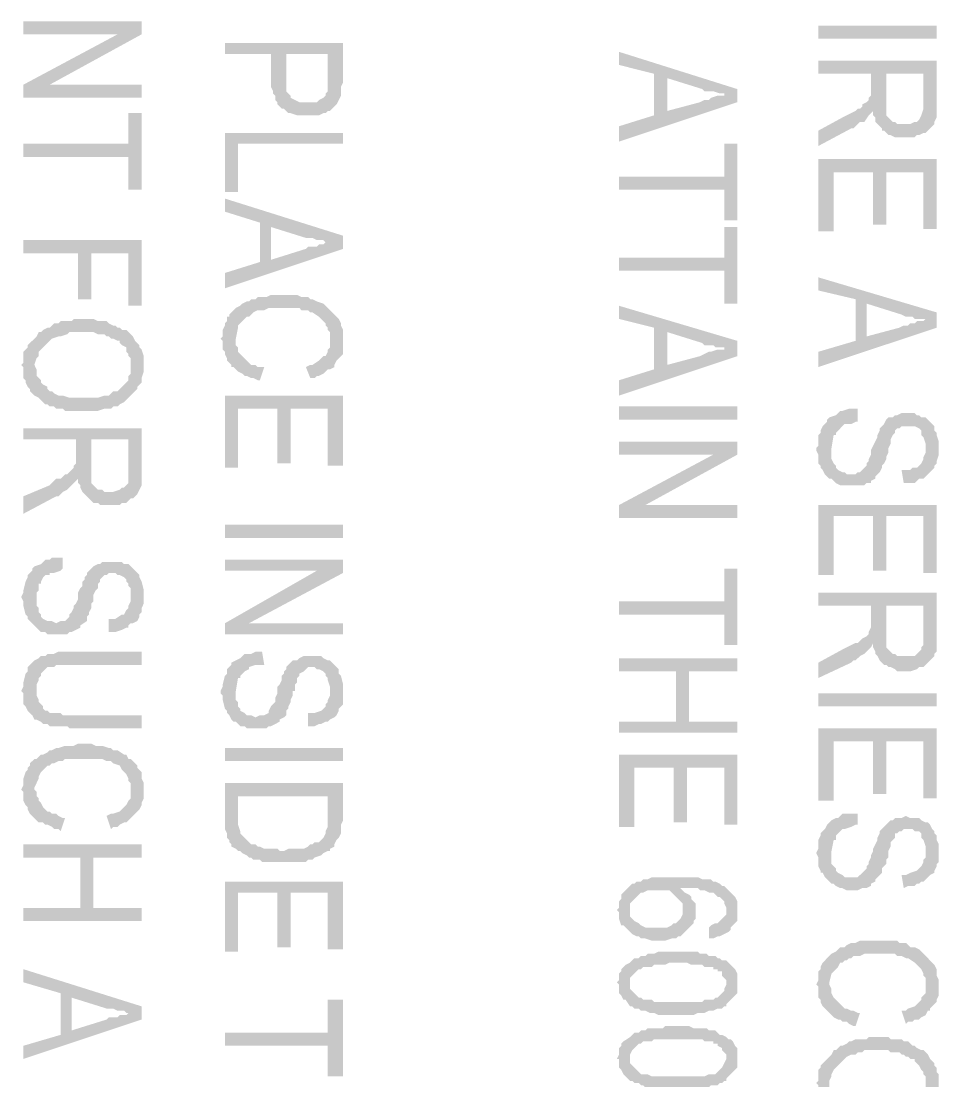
# Model space of a CAD drawing. Header units: inches. Extents: x -186 to 186, y -282 to 282.
# Drawn here: x -17.67 to -2.15, y 53.44 to 71.37 of the extents above; entities that cross this region are included whole.
import ezdxf

# ---------------------------------------------------------------- set-up
doc = ezdxf.new("R2010")
doc.units = ezdxf.units.IN
doc.header["$MEASUREMENT"] = 0
doc.layers.add('H', color=7, linetype='CONTINUOUS', lineweight=100)

msp = doc.modelspace()

# ---------------------------------------------------------------- hatches: boundary and pattern name
at = {"layer": 'H', "linetype": 'Continuous'}
for points in [[(-15.63, 71.148), (-15.63, 71.37), (-17.63, 71.37), (-17.63, 71.148), (-16.037, 71.148)], [(-4.185, 71.074), (-2.185, 71.074), (-2.185, 71.296), (-4.185, 71.296)], [(-15.63, 71.148), (-16.037, 71.148), (-17.63, 70.296), (-17.185, 70.296)], [(-12.222, 70.407), (-12.222, 71), (-14.222, 71), (-14.222, 70.815), (-13.444, 70.815), (-13.444, 70.259), (-13.407, 70.185), (-13.407, 70.148), (-13.37, 70.111), (-13.37, 70.037), (-13.333, 70), (-13.333, 69.963), (-13.296, 69.926), (-13.259, 69.889), (-13.222, 69.889), (-13.185, 69.852), (-13.185, 70.815), (-12.481, 70.815), (-12.481, 69.852), (-12.444, 69.852), (-12.407, 69.889), (-12.37, 69.926), (-12.333, 69.963), (-12.259, 70.111), (-12.259, 70.148), (-12.259, 70.185), (-12.259, 70.259), (-12.222, 70.333)], [(-12.481, 69.852), (-12.481, 70.37), (-12.481, 70.296), (-12.481, 70.222), (-12.481, 70.185), (-12.519, 70.148), (-12.519, 70.111), (-12.556, 70.074), (-12.63, 70.037), (-12.667, 70), (-12.778, 70), (-12.926, 70), (-12.963, 70), (-13.037, 70.037), (-13.111, 70.074), (-13.111, 70.111), (-13.148, 70.148), (-13.185, 70.185), (-13.185, 70.222), (-13.185, 70.296), (-13.185, 70.37), (-13.185, 70.815), (-13.185, 69.852), (-13.148, 69.815), (-13.111, 69.815), (-13, 69.778), (-12.926, 69.778), (-12.889, 69.778), (-12.778, 69.778), (-12.741, 69.778), (-12.667, 69.778), (-12.63, 69.778), (-12.556, 69.815), (-12.519, 69.815)], [(-5.556, 70), (-5.556, 70.222), (-7.556, 70.852), (-7.556, 70.63), (-6.963, 70.481), (-6.963, 69.778), (-6.741, 70.407), (-6.148, 70.222), (-6.111, 70.185), (-6.037, 70.185), (-5.963, 70.185), (-5.852, 70.148), (-5.815, 70.148), (-5.778, 70.148)], [(-2.185, 69.963), (-2.185, 70.704), (-4.185, 70.704), (-4.185, 70.481), (-3.296, 70.481), (-3.296, 70.222), (-3.259, 69.852), (-3.259, 69.778), (-3.222, 69.741), (-3.222, 69.667), (-3.185, 69.63), (-3.148, 69.593), (-3.111, 69.556), (-3.111, 69.519), (-3.074, 69.519), (-3.037, 70.481), (-2.407, 70.481), (-2.407, 69.963), (-2.37, 69.481), (-2.333, 69.519), (-2.296, 69.556), (-2.259, 69.593), (-2.222, 69.63), (-2.222, 69.667), (-2.185, 69.741), (-2.185, 69.778), (-2.185, 69.889)], [(-2.37, 69.481), (-2.407, 69.963), (-2.407, 69.889), (-2.444, 69.778), (-2.481, 69.704), (-2.519, 69.667), (-2.556, 69.667), (-2.63, 69.63), (-2.667, 69.63), (-2.815, 69.63), (-2.852, 69.63), (-2.889, 69.667), (-2.926, 69.667), (-2.963, 69.704), (-3, 69.741), (-3.037, 69.778), (-3.037, 69.815), (-3.037, 69.852), (-3.037, 69.889), (-3.037, 70.481), (-3.074, 69.519), (-3, 69.444), (-2.963, 69.444), (-2.889, 69.407), (-2.852, 69.407), (-2.63, 69.407), (-2.556, 69.407), (-2.519, 69.444), (-2.481, 69.444), (-2.407, 69.481)], [(-15.63, 70.074), (-15.63, 70.296), (-17.185, 70.296), (-17.63, 70.296), (-17.63, 70.074)], [(-5.556, 70), (-5.778, 70.148), (-5.778, 70.111), (-5.852, 70.111), (-5.889, 70.111), (-6, 70.074), (-6.037, 70.037), (-6.111, 70.037), (-6.185, 70), (-6.741, 69.852), (-6.741, 70.407), (-6.963, 69.778), (-7.556, 69.593), (-7.556, 69.333)], [(-3.259, 69.852), (-3.296, 70.222), (-3.296, 70.148), (-3.296, 70.111), (-3.333, 70.074), (-3.333, 70.037), (-3.37, 70), (-3.444, 69.963), (-3.444, 69.926), (-3.481, 69.889), (-3.519, 69.889), (-3.556, 69.852), (-3.63, 69.815), (-3.704, 69.778), (-3.778, 69.741), (-4.185, 69.519), (-4.185, 69.259), (-3.63, 69.556), (-3.593, 69.556), (-3.556, 69.593), (-3.519, 69.63), (-3.481, 69.667), (-3.407, 69.667), (-3.333, 69.778), (-3.296, 69.815)], [(-15.63, 68.519), (-15.63, 69.815), (-15.852, 69.815), (-15.852, 69.296), (-17.63, 69.296), (-17.63, 69.074), (-15.852, 69.074), (-15.852, 68.519)], [(-12.222, 69.296), (-12.222, 69.481), (-14.222, 69.481), (-14.222, 68.481), (-14, 68.481), (-14, 69.296)], [(-5.556, 68), (-5.556, 69.296), (-5.778, 69.296), (-5.778, 68.741), (-7.556, 68.741), (-7.556, 68.519), (-5.778, 68.519), (-5.778, 68)], [(-2.185, 67.852), (-2.185, 69.037), (-4.185, 69.037), (-4.185, 67.815), (-3.926, 67.815), (-3.926, 68.815), (-3.259, 68.815), (-3.259, 67.926), (-3.037, 67.926), (-3.037, 68.815), (-2.407, 68.815), (-2.407, 67.852)], [(-12.222, 67.519), (-12.222, 67.741), (-14.222, 68.37), (-14.222, 68.148), (-13.63, 67.963), (-13.63, 67.296), (-13.444, 67.889), (-12.852, 67.704), (-12.778, 67.704), (-12.741, 67.704), (-12.667, 67.667), (-12.63, 67.667), (-12.556, 67.667), (-12.519, 67.63), (-12.444, 67.63)], [(-12.222, 67.519), (-12.444, 67.63), (-12.481, 67.63), (-12.519, 67.63), (-12.556, 67.593), (-12.63, 67.593), (-12.667, 67.556), (-12.741, 67.556), (-12.815, 67.556), (-12.852, 67.519), (-13.444, 67.333), (-13.444, 67.889), (-13.63, 67.296), (-14.222, 67.111), (-14.222, 66.852)], [(-5.556, 66.593), (-5.556, 67.889), (-5.778, 67.889), (-5.778, 67.37), (-7.556, 67.37), (-7.556, 67.148), (-5.778, 67.148), (-5.778, 66.593)], [(-15.63, 66.556), (-15.63, 67.667), (-17.63, 67.667), (-17.63, 67.444), (-16.704, 67.444), (-16.704, 66.667), (-16.481, 66.667), (-16.481, 67.444), (-15.852, 67.444), (-15.852, 66.556)], [(-2.185, 66.185), (-2.185, 66.444), (-4.185, 67.037), (-4.185, 66.815), (-3.556, 66.667), (-3.556, 65.963), (-3.37, 66.593), (-2.778, 66.407), (-2.704, 66.37), (-2.667, 66.37), (-2.593, 66.37), (-2.556, 66.333), (-2.481, 66.333), (-2.444, 66.333), (-2.37, 66.333)], [(-12.444, 66.481), (-12.481, 66.519), (-12.519, 66.556), (-12.556, 66.593), (-12.667, 66.63), (-12.741, 66.667), (-12.778, 66.667), (-12.815, 66.704), (-12.889, 66.704), (-12.926, 66.704), (-13, 66.741), (-13.037, 66.741), (-13.111, 66.741), (-13.333, 66.741), (-13.37, 66.741), (-13.444, 66.741), (-13.519, 66.704), (-13.556, 66.704), (-13.667, 66.704), (-13.704, 66.667), (-13.778, 66.667), (-13.815, 66.63), (-13.852, 66.63), (-13.926, 66.593), (-13.963, 66.556), (-14.037, 66.519), (-14.074, 66.481), (-14.111, 66.444), (-14.148, 66.407), (-14.148, 66.37), (-14.185, 66.37), (-14.185, 66.296), (-14.222, 66.259), (-14.222, 66.222), (-14.259, 66.148), (-14.259, 66.111), (-14.259, 66.037), (-14.296, 66), (-14.259, 65.963), (-14.259, 65.889), (-14.259, 65.815), (-14.222, 65.778), (-14.222, 65.741), (-14.185, 65.667), (-14.185, 65.63), (-14.148, 65.593), (-14.111, 65.556), (-14.111, 65.519), (-14.074, 65.519), (-14.037, 66), (-14, 66.185), (-14, 66.222), (-13.963, 66.259), (-13.926, 66.296), (-13.889, 66.333), (-13.852, 66.37), (-13.815, 66.37), (-13.778, 66.407), (-13.741, 66.444), (-13.667, 66.481), (-13.556, 66.481), (-13.481, 66.519), (-13.444, 66.519), (-13.37, 66.519), (-13.111, 66.519), (-13.037, 66.519), (-12.963, 66.519), (-12.926, 66.481), (-12.852, 66.481), (-12.815, 66.481), (-12.778, 66.444), (-12.741, 66.444), (-12.63, 66.37), (-12.593, 66.333), (-12.556, 66.296), (-12.519, 66.259), (-12.519, 66.222), (-12.481, 66.185), (-12.481, 66.148), (-12.444, 66.111), (-12.444, 66.037), (-12.444, 65.963)], [(-5.556, 65.704), (-5.556, 65.963), (-7.556, 66.556), (-7.556, 66.333), (-6.963, 66.185), (-6.963, 65.481), (-6.741, 66.111), (-6.148, 65.926), (-6.111, 65.889), (-6.037, 65.889), (-5.963, 65.889), (-5.926, 65.852), (-5.852, 65.852), (-5.815, 65.852), (-5.778, 65.852)], [(-2.185, 66.185), (-2.37, 66.333), (-2.407, 66.296), (-2.481, 66.296), (-2.519, 66.296), (-2.556, 66.259), (-2.63, 66.259), (-2.667, 66.222), (-2.741, 66.222), (-2.815, 66.185), (-3.37, 66.037), (-3.37, 66.593), (-3.556, 65.963), (-4.185, 65.778), (-4.185, 65.519)], [(-15.593, 65.556), (-15.593, 65.63), (-15.593, 65.704), (-15.63, 65.815), (-15.667, 65.852), (-15.667, 65.889), (-15.704, 65.926), (-15.741, 65.963), (-15.778, 66.037), (-15.815, 66.074), (-15.852, 66.111), (-15.889, 66.148), (-15.963, 66.148), (-16, 66.185), (-16.037, 66.185), (-16.074, 66.222), (-16.111, 66.222), (-16.185, 66.259), (-16.222, 66.296), (-16.296, 66.296), (-16.333, 66.296), (-16.37, 66.296), (-16.444, 66.333), (-16.778, 66.333), (-16.815, 66.296), (-16.889, 66.296), (-16.963, 66.296), (-17, 66.296), (-17.037, 66.259), (-17.111, 66.259), (-17.148, 66.222), (-17.185, 66.185), (-17.222, 66.185), (-17.296, 66.148), (-17.333, 66.111), (-17.37, 66.111), (-17.407, 66.037), (-17.444, 66), (-17.481, 65.963), (-17.519, 65.926), (-17.556, 65.889), (-17.556, 65.852), (-17.593, 65.815), (-17.63, 65.778), (-17.63, 65.667), (-17.63, 65.593), (-17.667, 65.556), (-17.63, 65.519), (-17.63, 65.407), (-17.63, 65.333), (-17.593, 65.296), (-17.593, 65.259), (-17.556, 65.185), (-17.519, 65.148), (-17.519, 65.111), (-17.481, 65.074), (-17.444, 65.037), (-17.444, 65.556), (-17.407, 65.667), (-17.37, 65.704), (-17.37, 65.778), (-17.296, 65.852), (-17.259, 65.889), (-17.222, 65.926), (-17.185, 65.963), (-17.148, 66), (-17.037, 66.037), (-17, 66.037), (-16.889, 66.074), (-16.852, 66.111), (-16.704, 66.111), (-16.63, 66.111), (-16.556, 66.111), (-16.444, 66.111), (-16.37, 66.074), (-16.333, 66.074), (-16.259, 66.074), (-16.222, 66.037), (-16.185, 66.037), (-16.148, 66), (-16.111, 66), (-16.037, 65.963), (-16, 65.963), (-16, 65.926), (-15.963, 65.889), (-15.889, 65.852), (-15.889, 65.778), (-15.852, 65.741), (-15.852, 65.704), (-15.815, 65.667), (-15.815, 65.037), (-15.778, 65.074), (-15.741, 65.111), (-15.704, 65.148), (-15.704, 65.185), (-15.667, 65.222), (-15.63, 65.259), (-15.63, 65.333), (-15.593, 65.444), (-15.593, 65.481)], [(-12.222, 65.963), (-12.222, 66.037), (-12.222, 66.148), (-12.259, 66.222), (-12.259, 66.259), (-12.296, 66.333), (-12.333, 66.37), (-12.37, 66.407), (-12.407, 66.444), (-12.444, 66.481), (-12.444, 65.963), (-12.444, 65.889), (-12.444, 65.852), (-12.481, 65.815), (-12.481, 65.778), (-12.519, 65.704), (-12.556, 65.704), (-12.593, 65.667), (-12.63, 65.63), (-12.741, 65.556), (-12.778, 65.556), (-12.852, 65.519), (-12.778, 65.333), (-12.704, 65.333), (-12.667, 65.37), (-12.63, 65.37), (-12.556, 65.407), (-12.519, 65.444), (-12.481, 65.481), (-12.444, 65.481), (-12.37, 65.519), (-12.37, 65.556), (-12.333, 65.63), (-12.296, 65.667), (-12.259, 65.704), (-12.222, 65.741), (-12.222, 65.852), (-12.222, 65.889)], [(-13.556, 65.519), (-13.593, 65.519), (-13.667, 65.519), (-13.704, 65.556), (-13.778, 65.556), (-13.815, 65.593), (-13.852, 65.63), (-13.889, 65.667), (-13.926, 65.704), (-13.963, 65.741), (-14, 65.778), (-14, 65.852), (-14.037, 65.889), (-14.037, 65.926), (-14.037, 66), (-14.074, 65.519), (-14.037, 65.481), (-14, 65.444), (-13.926, 65.407), (-13.889, 65.37), (-13.852, 65.37), (-13.778, 65.333), (-13.741, 65.333), (-13.667, 65.296), (-13.63, 65.296)], [(-5.556, 65.704), (-5.778, 65.852), (-5.778, 65.815), (-5.852, 65.815), (-5.889, 65.815), (-6, 65.778), (-6.037, 65.778), (-6.111, 65.741), (-6.185, 65.704), (-6.741, 65.556), (-6.741, 66.111), (-6.963, 65.481), (-7.556, 65.296), (-7.556, 65.037)], [(-15.815, 65.037), (-15.815, 65.519), (-15.815, 65.444), (-15.815, 65.407), (-15.852, 65.37), (-15.852, 65.296), (-15.889, 65.259), (-15.926, 65.222), (-15.963, 65.185), (-16, 65.148), (-16.037, 65.111), (-16.111, 65.111), (-16.148, 65.074), (-16.185, 65.037), (-16.222, 65.037), (-16.259, 65.037), (-16.37, 65), (-16.444, 65), (-16.778, 65), (-16.852, 65), (-16.963, 65.037), (-17.037, 65.037), (-17.111, 65.074), (-17.148, 65.111), (-17.185, 65.111), (-17.222, 65.148), (-17.222, 65.185), (-17.296, 65.222), (-17.333, 65.259), (-17.333, 65.296), (-17.37, 65.333), (-17.407, 65.37), (-17.407, 65.444), (-17.407, 65.481), (-17.444, 65.556), (-17.444, 65.037), (-17.37, 65), (-17.333, 64.963), (-17.296, 64.926), (-17.259, 64.889), (-17.222, 64.889), (-17.185, 64.852), (-17.111, 64.852), (-17.074, 64.815), (-16.963, 64.815), (-16.926, 64.778), (-16.852, 64.778), (-16.815, 64.778), (-16.741, 64.778), (-16.481, 64.778), (-16.444, 64.778), (-16.37, 64.778), (-16.259, 64.815), (-16.185, 64.815), (-16.148, 64.815), (-16.111, 64.852), (-16.074, 64.852), (-16.037, 64.852), (-16, 64.889), (-15.926, 64.926), (-15.852, 65)], [(-12.222, 63.852), (-12.222, 65.037), (-14.222, 65.037), (-14.222, 63.815), (-14, 63.815), (-14, 64.815), (-13.333, 64.815), (-13.333, 63.889), (-13.111, 63.889), (-13.111, 64.815), (-12.481, 64.815), (-12.481, 63.852)], [(-7.556, 64.63), (-5.556, 64.63), (-5.556, 64.852), (-7.556, 64.852)], [(-2.148, 64.148), (-2.148, 64.259), (-2.185, 64.37), (-2.185, 64.407), (-2.222, 64.444), (-2.222, 64.519), (-2.259, 64.556), (-2.296, 64.593), (-2.333, 64.63), (-2.37, 64.667), (-2.444, 64.667), (-2.481, 64.704), (-2.519, 64.704), (-2.556, 64.741), (-2.63, 64.741), (-2.704, 64.741), (-2.778, 64.741), (-2.852, 64.704), (-2.889, 64.704), (-2.926, 64.667), (-2.963, 64.667), (-3, 64.667), (-3.037, 64.63), (-3.074, 64.556), (-3.111, 64.519), (-3.148, 64.481), (-3.148, 64.444), (-3.185, 64.37), (-3.185, 64.333), (-3.222, 64.259), (-3.259, 64.185), (-3.296, 64.111), (-3.296, 64.037), (-3.333, 63.963), (-3.333, 63.926), (-3.37, 63.889), (-3.37, 63.852), (-3.407, 63.815), (-3.444, 63.778), (-3.481, 63.741), (-3.519, 63.741), (-3.556, 63.704), (-3.63, 63.704), (-3.704, 63.704), (-3.741, 63.741), (-3.778, 63.741), (-3.852, 63.778), (-3.889, 63.815), (-3.889, 63.852), (-3.926, 63.889), (-3.963, 63.963), (-3.963, 64), (-3.963, 64.037), (-3.963, 64.111), (-4, 64.667), (-4.037, 64.63), (-4.037, 64.593), (-4.074, 64.556), (-4.111, 64.519), (-4.148, 64.444), (-4.148, 64.407), (-4.185, 64.37), (-4.185, 64.259), (-4.185, 64.185), (-4.222, 64.148), (-4.222, 64.111), (-4.185, 64.037), (-4.185, 64), (-4.185, 63.889), (-4.148, 63.852), (-4.148, 63.815), (-4.111, 63.778), (-4.074, 63.704), (-4.037, 63.667), (-4, 63.63), (-3.963, 63.63), (-3.926, 63.593), (-3.889, 63.556), (-3.815, 63.519), (-3.778, 63.519), (-3.704, 63.519), (-3.519, 63.519), (-3.444, 63.519), (-3.407, 63.519), (-3.37, 63.556), (-3.296, 63.556), (-3.296, 63.593), (-3.222, 63.63), (-3.222, 63.667), (-3.185, 63.704), (-3.148, 63.741), (-3.111, 63.815), (-3.111, 63.852), (-3.074, 63.889), (-3.037, 63.963), (-3.037, 64), (-3, 64.074), (-3, 64.148), (-2.963, 64.222), (-2.963, 64.296), (-2.926, 64.37), (-2.889, 64.407), (-2.889, 64.444), (-2.852, 64.481), (-2.815, 64.481), (-2.778, 64.519), (-2.741, 64.519), (-2.63, 64.519), (-2.593, 64.519), (-2.556, 64.519), (-2.481, 64.481), (-2.444, 64.444), (-2.444, 64.407), (-2.444, 64.37), (-2.407, 64.333), (-2.37, 64.222), (-2.37, 64.148), (-2.37, 63.667), (-2.333, 63.704), (-2.296, 63.741), (-2.222, 63.815), (-2.222, 63.852), (-2.185, 63.889), (-2.185, 63.926), (-2.148, 64.037), (-2.148, 64.111)], [(-3.519, 64.593), (-3.519, 64.815), (-3.667, 64.815), (-3.778, 64.778), (-3.815, 64.778), (-3.852, 64.741), (-3.889, 64.704), (-4, 64.667), (-3.963, 64.111), (-3.963, 64.148), (-3.926, 64.37), (-3.889, 64.37), (-3.889, 64.407), (-3.852, 64.444), (-3.815, 64.481), (-3.778, 64.519), (-3.741, 64.556), (-3.667, 64.556), (-3.63, 64.556), (-3.556, 64.593)], [(-15.63, 63.778), (-15.63, 64.481), (-17.63, 64.481), (-17.63, 64.296), (-16.741, 64.296), (-16.741, 64.037), (-16.704, 63.63), (-16.704, 63.556), (-16.667, 63.519), (-16.667, 63.481), (-16.63, 63.407), (-16.593, 63.37), (-16.556, 63.333), (-16.519, 63.296), (-16.481, 64.296), (-15.852, 64.296), (-15.852, 63.778), (-15.815, 63.296), (-15.778, 63.296), (-15.741, 63.333), (-15.704, 63.37), (-15.667, 63.444), (-15.63, 63.519), (-15.63, 63.556), (-15.63, 63.704)], [(-15.815, 63.296), (-15.852, 63.778), (-15.852, 63.667), (-15.852, 63.556), (-15.926, 63.481), (-15.963, 63.481), (-16, 63.444), (-16.111, 63.407), (-16.259, 63.407), (-16.296, 63.444), (-16.333, 63.444), (-16.37, 63.444), (-16.407, 63.481), (-16.444, 63.519), (-16.481, 63.556), (-16.481, 63.593), (-16.481, 63.63), (-16.481, 63.667), (-16.481, 64.296), (-16.519, 63.296), (-16.481, 63.259), (-16.444, 63.222), (-16.37, 63.222), (-16.333, 63.185), (-16.296, 63.185), (-16.074, 63.185), (-16, 63.185), (-15.963, 63.222), (-15.889, 63.222), (-15.852, 63.259)], [(-5.556, 64.037), (-5.556, 64.259), (-7.556, 64.259), (-7.556, 64.037), (-5.963, 64.037)], [(-16.704, 63.63), (-16.741, 64.037), (-16.741, 63.963), (-16.741, 63.889), (-16.778, 63.852), (-16.778, 63.815), (-16.815, 63.778), (-16.852, 63.741), (-16.889, 63.704), (-16.926, 63.704), (-16.963, 63.667), (-17, 63.63), (-17.074, 63.63), (-17.148, 63.556), (-17.185, 63.519), (-17.63, 63.333), (-17.63, 63.037), (-17.074, 63.333), (-17.037, 63.333), (-17, 63.37), (-16.963, 63.407), (-16.889, 63.444), (-16.852, 63.481), (-16.815, 63.519), (-16.778, 63.556), (-16.741, 63.593)], [(-5.556, 64.037), (-5.963, 64.037), (-7.556, 63.185), (-7.111, 63.185)], [(-2.37, 63.667), (-2.37, 64.148), (-2.37, 64.111), (-2.37, 64.074), (-2.407, 64), (-2.407, 63.963), (-2.444, 63.889), (-2.481, 63.852), (-2.519, 63.815), (-2.593, 63.815), (-2.63, 63.778), (-2.704, 63.778), (-2.778, 63.778), (-2.741, 63.556), (-2.667, 63.556), (-2.63, 63.556), (-2.556, 63.556), (-2.519, 63.593), (-2.481, 63.63), (-2.444, 63.63), (-2.407, 63.63)], [(-5.556, 62.963), (-5.556, 63.185), (-7.111, 63.185), (-7.556, 63.185), (-7.556, 62.963)], [(-2.185, 62.037), (-2.185, 63.185), (-4.185, 63.185), (-4.185, 62), (-3.926, 62), (-3.926, 63), (-3.259, 63), (-3.259, 62.074), (-3.037, 62.074), (-3.037, 63), (-2.407, 63), (-2.407, 62.037)], [(-14.222, 62.63), (-12.222, 62.63), (-12.222, 62.852), (-14.222, 62.852)], [(-15.593, 61.667), (-15.593, 61.741), (-15.63, 61.889), (-15.667, 61.963), (-15.667, 62), (-15.704, 62.037), (-15.741, 62.074), (-15.778, 62.111), (-15.815, 62.148), (-15.852, 62.185), (-15.926, 62.185), (-15.963, 62.222), (-16, 62.222), (-16.074, 62.222), (-16.148, 62.222), (-16.222, 62.222), (-16.296, 62.222), (-16.333, 62.185), (-16.37, 62.185), (-16.444, 62.148), (-16.481, 62.111), (-16.519, 62.074), (-16.556, 62.037), (-16.556, 62), (-16.593, 61.963), (-16.593, 61.926), (-16.63, 61.889), (-16.63, 61.815), (-16.667, 61.778), (-16.704, 61.704), (-16.704, 61.667), (-16.704, 61.593), (-16.741, 61.519), (-16.778, 61.481), (-16.778, 61.444), (-16.815, 61.37), (-16.852, 61.333), (-16.852, 61.296), (-16.926, 61.222), (-16.963, 61.222), (-17, 61.222), (-17.074, 61.185), (-17.148, 61.222), (-17.185, 61.222), (-17.222, 61.222), (-17.296, 61.259), (-17.333, 61.296), (-17.333, 61.333), (-17.37, 61.37), (-17.37, 61.444), (-17.407, 61.481), (-17.407, 61.556), (-17.407, 61.63), (-17.444, 62.148), (-17.481, 62.111), (-17.481, 62.074), (-17.519, 62.037), (-17.556, 62), (-17.556, 61.963), (-17.593, 61.889), (-17.63, 61.741), (-17.63, 61.704), (-17.667, 61.63), (-17.63, 61.556), (-17.63, 61.481), (-17.593, 61.333), (-17.556, 61.296), (-17.556, 61.259), (-17.519, 61.222), (-17.481, 61.185), (-17.444, 61.148), (-17.407, 61.111), (-17.37, 61.074), (-17.333, 61.037), (-17.259, 61.037), (-17.222, 61), (-17.148, 61), (-16.963, 61), (-16.889, 61), (-16.852, 61.037), (-16.815, 61.037), (-16.741, 61.074), (-16.667, 61.111), (-16.667, 61.148), (-16.556, 61.222), (-16.556, 61.296), (-16.519, 61.333), (-16.519, 61.37), (-16.481, 61.444), (-16.481, 61.519), (-16.444, 61.556), (-16.444, 61.63), (-16.444, 61.667), (-16.407, 61.741), (-16.37, 61.778), (-16.37, 61.852), (-16.333, 61.889), (-16.333, 61.926), (-16.259, 62), (-16.222, 62), (-16.185, 62.037), (-16.074, 62.037), (-16.037, 62), (-16, 62), (-15.926, 61.963), (-15.889, 61.926), (-15.889, 61.889), (-15.852, 61.852), (-15.852, 61.815), (-15.815, 61.778), (-15.815, 61.704), (-15.815, 61.667), (-15.815, 61.185), (-15.778, 61.185), (-15.704, 61.222), (-15.667, 61.296), (-15.667, 61.333), (-15.63, 61.37), (-15.63, 61.444), (-15.593, 61.519), (-15.593, 61.593)], [(-16.963, 62.111), (-16.963, 62.296), (-17.111, 62.296), (-17.148, 62.296), (-17.185, 62.259), (-17.259, 62.259), (-17.296, 62.222), (-17.333, 62.185), (-17.444, 62.148), (-17.407, 61.63), (-17.407, 61.704), (-17.37, 61.741), (-17.37, 61.852), (-17.333, 61.852), (-17.333, 61.889), (-17.296, 61.963), (-17.259, 62), (-17.185, 62), (-17.185, 62.037), (-17.111, 62.037), (-17, 62.074)], [(-12.222, 62.037), (-12.222, 62.259), (-14.222, 62.259), (-14.222, 62.074), (-12.667, 62.074)], [(-12.222, 62.037), (-12.667, 62.074), (-14.222, 61.185), (-13.815, 61.185)], [(-5.556, 60.815), (-5.556, 62.111), (-5.778, 62.111), (-5.778, 61.556), (-7.556, 61.556), (-7.556, 61.333), (-5.778, 61.333), (-5.778, 60.815)], [(-15.815, 61.185), (-15.815, 61.667), (-15.815, 61.63), (-15.815, 61.556), (-15.852, 61.481), (-15.852, 61.444), (-15.889, 61.407), (-15.926, 61.333), (-15.963, 61.333), (-16.074, 61.259), (-16.148, 61.259), (-16.185, 61.259), (-16.185, 61.037), (-16.111, 61.037), (-16.074, 61.037), (-15.963, 61.074), (-15.889, 61.111), (-15.852, 61.111), (-15.852, 61.148)], [(-2.185, 60.963), (-2.185, 61.704), (-4.185, 61.704), (-4.185, 61.481), (-3.296, 61.481), (-3.296, 61.222), (-3.259, 60.852), (-3.259, 60.815), (-3.259, 60.778), (-3.222, 60.704), (-3.222, 60.667), (-3.185, 60.63), (-3.148, 60.556), (-3.111, 60.519), (-3.074, 60.481), (-3.037, 61.481), (-2.407, 61.481), (-2.407, 60.963), (-2.37, 60.481), (-2.333, 60.519), (-2.296, 60.556), (-2.259, 60.593), (-2.222, 60.63), (-2.222, 60.667), (-2.185, 60.704), (-2.185, 60.778), (-2.185, 60.889)], [(-2.37, 60.481), (-2.407, 60.963), (-2.407, 60.889), (-2.407, 60.815), (-2.444, 60.778), (-2.444, 60.741), (-2.481, 60.704), (-2.519, 60.667), (-2.556, 60.63), (-2.63, 60.63), (-2.667, 60.63), (-2.815, 60.63), (-2.852, 60.63), (-2.889, 60.667), (-2.926, 60.667), (-2.963, 60.704), (-3, 60.741), (-3.037, 60.778), (-3.037, 60.815), (-3.037, 60.889), (-3.037, 61.481), (-3.074, 60.481), (-3.037, 60.481), (-3, 60.444), (-2.963, 60.444), (-2.889, 60.407), (-2.852, 60.37), (-2.63, 60.37), (-2.519, 60.407), (-2.481, 60.444), (-2.407, 60.444)], [(-12.222, 61), (-12.222, 61.185), (-13.815, 61.185), (-14.222, 61.185), (-14.222, 61)], [(-3.259, 60.852), (-3.296, 61.222), (-3.296, 61.148), (-3.296, 61.111), (-3.333, 61.037), (-3.333, 61), (-3.37, 60.963), (-3.444, 60.926), (-3.481, 60.889), (-3.519, 60.852), (-3.556, 60.852), (-3.63, 60.815), (-3.704, 60.778), (-3.778, 60.741), (-4.185, 60.519), (-4.185, 60.259), (-3.63, 60.519), (-3.593, 60.556), (-3.556, 60.556), (-3.519, 60.593), (-3.481, 60.63), (-3.407, 60.667), (-3.333, 60.741), (-3.296, 60.778)], [(-15.63, 60.481), (-15.63, 60.704), (-16.926, 60.704), (-17, 60.704), (-17.037, 60.704), (-17.111, 60.667), (-17.148, 60.667), (-17.222, 60.667), (-17.259, 60.63), (-17.296, 60.63), (-17.333, 60.63), (-17.37, 60.593), (-17.444, 60.556), (-17.407, 60.074), (-17.407, 60.111), (-17.407, 60.148), (-17.37, 60.222), (-17.37, 60.259), (-17.333, 60.296), (-17.333, 60.333), (-17.296, 60.37), (-17.259, 60.407), (-17.222, 60.444), (-17.148, 60.444), (-17.111, 60.444), (-17.074, 60.481), (-17.037, 60.481), (-16.889, 60.481), (-16.852, 60.481), (-16.778, 60.481)], [(-12.222, 60.037), (-12.222, 60.148), (-12.259, 60.296), (-12.296, 60.333), (-12.296, 60.407), (-12.333, 60.444), (-12.37, 60.481), (-12.407, 60.519), (-12.444, 60.556), (-12.481, 60.556), (-12.556, 60.593), (-12.593, 60.63), (-12.63, 60.63), (-12.704, 60.63), (-12.778, 60.63), (-12.852, 60.63), (-12.889, 60.63), (-12.963, 60.593), (-13, 60.556), (-13.074, 60.556), (-13.111, 60.519), (-13.148, 60.481), (-13.185, 60.444), (-13.185, 60.407), (-13.222, 60.37), (-13.222, 60.333), (-13.259, 60.296), (-13.259, 60.222), (-13.296, 60.148), (-13.333, 60.111), (-13.333, 60.074), (-13.333, 60), (-13.37, 59.926), (-13.37, 59.852), (-13.407, 59.815), (-13.444, 59.778), (-13.481, 59.704), (-13.481, 59.667), (-13.556, 59.63), (-13.593, 59.63), (-13.63, 59.63), (-13.704, 59.593), (-13.778, 59.63), (-13.815, 59.63), (-13.852, 59.63), (-13.889, 59.667), (-13.963, 59.704), (-13.963, 59.741), (-14, 59.778), (-14, 59.852), (-14.037, 59.889), (-14.037, 59.963), (-14.037, 60), (-14.037, 60.556), (-14.111, 60.519), (-14.111, 60.481), (-14.148, 60.444), (-14.185, 60.407), (-14.185, 60.333), (-14.222, 60.296), (-14.259, 60.148), (-14.259, 60.111), (-14.296, 60.037), (-14.296, 60), (-14.259, 59.963), (-14.259, 59.889), (-14.222, 59.741), (-14.185, 59.704), (-14.185, 59.667), (-14.148, 59.63), (-14.111, 59.556), (-14.074, 59.519), (-14.037, 59.519), (-14, 59.481), (-13.963, 59.444), (-13.889, 59.444), (-13.852, 59.407), (-13.778, 59.407), (-13.556, 59.407), (-13.519, 59.407), (-13.481, 59.444), (-13.444, 59.444), (-13.37, 59.481), (-13.296, 59.519), (-13.296, 59.556), (-13.222, 59.593), (-13.185, 59.63), (-13.185, 59.704), (-13.148, 59.741), (-13.148, 59.778), (-13.111, 59.852), (-13.111, 59.889), (-13.074, 59.963), (-13.074, 60.037), (-13.037, 60.037), (-13.037, 60.148), (-13, 60.185), (-13, 60.259), (-12.963, 60.296), (-12.963, 60.333), (-12.889, 60.37), (-12.852, 60.407), (-12.815, 60.444), (-12.704, 60.444), (-12.667, 60.407), (-12.63, 60.407), (-12.556, 60.37), (-12.519, 60.333), (-12.519, 60.296), (-12.481, 60.259), (-12.481, 60.222), (-12.444, 60.111), (-12.444, 60.037), (-12.444, 59.556), (-12.37, 59.593), (-12.333, 59.63), (-12.296, 59.704), (-12.296, 59.741), (-12.259, 59.778), (-12.222, 59.815), (-12.222, 59.889), (-12.222, 59.926), (-12.222, 60)], [(-13.556, 60.481), (-13.593, 60.704), (-13.704, 60.704), (-13.778, 60.667), (-13.815, 60.667), (-13.889, 60.667), (-13.926, 60.63), (-13.963, 60.593), (-14.037, 60.556), (-14.037, 60), (-14.037, 60.037), (-14, 60.259), (-13.963, 60.259), (-13.963, 60.296), (-13.926, 60.333), (-13.889, 60.37), (-13.815, 60.407), (-13.815, 60.444), (-13.704, 60.481), (-13.63, 60.481)], [(-5.556, 60.37), (-5.556, 60.593), (-7.556, 60.593), (-7.556, 60.37), (-6.593, 60.37), (-6.593, 59.519), (-6.37, 60.37)], [(-15.63, 59.407), (-15.63, 59.63), (-16.963, 59.63), (-17, 59.667), (-17.074, 59.667), (-17.111, 59.667), (-17.185, 59.667), (-17.222, 59.704), (-17.259, 59.704), (-17.296, 59.741), (-17.296, 59.778), (-17.333, 59.815), (-17.37, 59.852), (-17.37, 59.889), (-17.407, 59.963), (-17.407, 60), (-17.407, 60.074), (-17.444, 60.556), (-17.481, 60.519), (-17.519, 60.481), (-17.556, 60.444), (-17.556, 60.37), (-17.593, 60.333), (-17.63, 60.185), (-17.63, 60.111), (-17.667, 60.037), (-17.63, 60), (-17.63, 59.926), (-17.63, 59.815), (-17.593, 59.778), (-17.556, 59.704), (-17.519, 59.667), (-17.481, 59.63), (-17.444, 59.556), (-17.407, 59.556), (-17.333, 59.519), (-17.296, 59.481), (-17.222, 59.481), (-17.185, 59.444), (-17.111, 59.444), (-17.074, 59.444), (-17, 59.444), (-16.889, 59.444), (-16.852, 59.407), (-16.778, 59.407)], [(-5.556, 59.333), (-5.556, 59.519), (-6.37, 59.519), (-6.37, 60.37), (-6.593, 59.519), (-7.556, 59.519), (-7.556, 59.333)], [(-12.444, 59.556), (-12.444, 60.037), (-12.444, 60), (-12.444, 59.963), (-12.481, 59.889), (-12.481, 59.852), (-12.519, 59.815), (-12.519, 59.778), (-12.556, 59.741), (-12.593, 59.704), (-12.704, 59.667), (-12.778, 59.667), (-12.815, 59.667), (-12.815, 59.444), (-12.741, 59.444), (-12.704, 59.444), (-12.63, 59.481), (-12.593, 59.481), (-12.519, 59.519), (-12.481, 59.519)], [(-4.185, 59.778), (-2.185, 59.778), (-2.185, 60), (-4.185, 60)], [(-2.185, 58.222), (-2.185, 59.407), (-4.185, 59.407), (-4.185, 58.185), (-3.926, 58.185), (-3.926, 59.185), (-3.259, 59.185), (-3.259, 58.296), (-3.037, 58.296), (-3.037, 59.185), (-2.407, 59.185), (-2.407, 58.222)], [(-15.815, 58.889), (-15.852, 58.889), (-15.889, 58.963), (-15.926, 58.963), (-16.037, 59.037), (-16.111, 59.037), (-16.148, 59.074), (-16.185, 59.074), (-16.296, 59.111), (-16.37, 59.111), (-16.407, 59.111), (-16.481, 59.148), (-16.704, 59.148), (-16.778, 59.111), (-16.815, 59.111), (-16.889, 59.111), (-16.926, 59.111), (-17.037, 59.074), (-17.074, 59.074), (-17.148, 59.037), (-17.185, 59.037), (-17.222, 59), (-17.296, 58.963), (-17.333, 58.963), (-17.407, 58.889), (-17.444, 58.889), (-17.481, 58.852), (-17.519, 58.815), (-17.519, 58.778), (-17.556, 58.741), (-17.556, 58.704), (-17.593, 58.667), (-17.63, 58.556), (-17.63, 58.481), (-17.63, 58.444), (-17.667, 58.37), (-17.63, 58.333), (-17.63, 58.259), (-17.63, 58.222), (-17.63, 58.185), (-17.593, 58.111), (-17.556, 58.074), (-17.556, 58.037), (-17.519, 57.963), (-17.481, 57.926), (-17.444, 57.889), (-17.444, 58.37), (-17.444, 58.407), (-17.37, 58.556), (-17.37, 58.593), (-17.333, 58.667), (-17.296, 58.704), (-17.259, 58.741), (-17.222, 58.778), (-17.185, 58.778), (-17.148, 58.815), (-17.111, 58.815), (-17.037, 58.852), (-16.963, 58.852), (-16.926, 58.889), (-16.852, 58.889), (-16.815, 58.889), (-16.741, 58.889), (-16.481, 58.889), (-16.407, 58.889), (-16.333, 58.889), (-16.296, 58.889), (-16.222, 58.852), (-16.185, 58.852), (-16.148, 58.852), (-16.111, 58.815), (-16, 58.778), (-15.963, 58.704), (-15.926, 58.667), (-15.889, 58.63), (-15.852, 58.556), (-15.852, 58.519), (-15.815, 58.481), (-15.815, 58.407), (-15.815, 58.37)], [(-14.222, 58.852), (-12.222, 58.852), (-12.222, 59.074), (-14.222, 59.074)], [(-15.593, 58.37), (-15.593, 58.444), (-15.593, 58.481), (-15.63, 58.556), (-15.63, 58.667), (-15.667, 58.704), (-15.704, 58.741), (-15.704, 58.778), (-15.741, 58.815), (-15.778, 58.852), (-15.815, 58.889), (-15.815, 58.37), (-15.815, 58.296), (-15.815, 58.222), (-15.852, 58.185), (-15.889, 58.111), (-15.926, 58.074), (-15.963, 58.037), (-16, 58), (-16.111, 57.963), (-16.148, 57.963), (-16.222, 57.926), (-16.148, 57.704), (-16.111, 57.741), (-16.037, 57.741), (-16, 57.778), (-15.926, 57.815), (-15.889, 57.815), (-15.852, 57.852), (-15.815, 57.889), (-15.778, 57.926), (-15.741, 57.963), (-15.704, 58), (-15.667, 58.037), (-15.63, 58.111), (-15.63, 58.148), (-15.593, 58.222), (-15.593, 58.296)], [(-5.556, 57.778), (-5.556, 58.963), (-7.556, 58.963), (-7.556, 57.741), (-7.296, 57.741), (-7.296, 58.741), (-6.63, 58.741), (-6.63, 57.815), (-6.407, 57.815), (-6.407, 58.741), (-5.778, 58.741), (-5.778, 57.778)], [(-12.222, 57.926), (-12.222, 58.481), (-14.222, 58.481), (-14.222, 57.778), (-14.222, 57.704), (-14.185, 57.63), (-14.185, 57.556), (-14.148, 57.519), (-14.148, 57.481), (-14.111, 57.444), (-14.111, 57.407), (-14.037, 57.37), (-14, 57.333), (-14, 58.259), (-12.481, 58.259), (-12.481, 57.926), (-12.444, 57.333), (-12.444, 57.37), (-12.37, 57.407), (-12.37, 57.444), (-12.333, 57.519), (-12.296, 57.556), (-12.259, 57.63), (-12.259, 57.667), (-12.259, 57.741), (-12.259, 57.778), (-12.222, 57.852)], [(-16.926, 57.889), (-16.963, 57.889), (-17.037, 57.926), (-17.074, 57.963), (-17.148, 57.963), (-17.185, 58), (-17.222, 58), (-17.259, 58.037), (-17.296, 58.074), (-17.333, 58.148), (-17.37, 58.185), (-17.37, 58.222), (-17.407, 58.259), (-17.407, 58.333), (-17.444, 58.37), (-17.444, 57.889), (-17.407, 57.852), (-17.37, 57.815), (-17.296, 57.815), (-17.259, 57.778), (-17.222, 57.778), (-17.148, 57.741), (-17.111, 57.704), (-17.037, 57.704), (-17, 57.667)], [(-12.444, 57.333), (-12.481, 57.926), (-12.481, 57.852), (-12.481, 57.778), (-12.481, 57.741), (-12.519, 57.667), (-12.519, 57.63), (-12.556, 57.556), (-12.593, 57.519), (-12.63, 57.481), (-12.704, 57.481), (-12.741, 57.444), (-12.778, 57.444), (-12.815, 57.407), (-12.889, 57.37), (-12.926, 57.37), (-12.963, 57.37), (-13.037, 57.37), (-13.148, 57.37), (-13.222, 57.333), (-13.296, 57.333), (-13.333, 57.37), (-13.407, 57.37), (-13.481, 57.37), (-13.519, 57.37), (-13.556, 57.37), (-13.63, 57.407), (-13.667, 57.407), (-13.704, 57.444), (-13.778, 57.444), (-13.815, 57.481), (-13.852, 57.519), (-13.889, 57.556), (-13.926, 57.593), (-13.963, 57.63), (-13.963, 57.667), (-14, 57.778), (-14, 58.259), (-14, 57.333), (-13.963, 57.333), (-13.926, 57.296), (-13.852, 57.259), (-13.815, 57.222), (-13.778, 57.222), (-13.741, 57.185), (-13.667, 57.185), (-13.63, 57.185), (-13.593, 57.148), (-13.519, 57.148), (-13.481, 57.148), (-13.407, 57.148), (-13.037, 57.148), (-12.963, 57.148), (-12.926, 57.148), (-12.852, 57.148), (-12.815, 57.185), (-12.778, 57.185), (-12.741, 57.185), (-12.704, 57.222), (-12.593, 57.259), (-12.556, 57.296), (-12.481, 57.333)], [(-2.148, 57.333), (-2.148, 57.444), (-2.185, 57.519), (-2.185, 57.593), (-2.222, 57.63), (-2.222, 57.667), (-2.259, 57.704), (-2.296, 57.778), (-2.333, 57.815), (-2.37, 57.815), (-2.444, 57.852), (-2.481, 57.889), (-2.519, 57.889), (-2.556, 57.889), (-2.63, 57.889), (-2.704, 57.926), (-2.778, 57.889), (-2.852, 57.889), (-2.889, 57.889), (-2.926, 57.852), (-2.963, 57.852), (-3, 57.815), (-3.074, 57.741), (-3.111, 57.704), (-3.148, 57.667), (-3.148, 57.63), (-3.185, 57.556), (-3.185, 57.519), (-3.222, 57.444), (-3.259, 57.37), (-3.259, 57.333), (-3.296, 57.259), (-3.296, 57.222), (-3.333, 57.148), (-3.333, 57.111), (-3.37, 57.074), (-3.37, 57.037), (-3.407, 57), (-3.444, 56.963), (-3.481, 56.926), (-3.519, 56.889), (-3.556, 56.889), (-3.63, 56.889), (-3.704, 56.889), (-3.741, 56.889), (-3.778, 56.926), (-3.852, 56.963), (-3.889, 57), (-3.889, 57.037), (-3.926, 57.074), (-3.963, 57.111), (-3.963, 57.185), (-3.963, 57.222), (-3.963, 57.296), (-4, 57.815), (-4.037, 57.778), (-4.074, 57.704), (-4.111, 57.667), (-4.148, 57.63), (-4.148, 57.593), (-4.185, 57.519), (-4.185, 57.444), (-4.185, 57.37), (-4.222, 57.296), (-4.185, 57.222), (-4.185, 57.185), (-4.185, 57.074), (-4.148, 57), (-4.148, 56.963), (-4.111, 56.963), (-4.074, 56.889), (-4.037, 56.852), (-4, 56.815), (-3.963, 56.778), (-3.926, 56.778), (-3.889, 56.741), (-3.815, 56.704), (-3.778, 56.704), (-3.704, 56.667), (-3.519, 56.667), (-3.444, 56.704), (-3.407, 56.704), (-3.37, 56.704), (-3.296, 56.741), (-3.296, 56.778), (-3.222, 56.815), (-3.222, 56.852), (-3.185, 56.889), (-3.148, 56.926), (-3.111, 56.963), (-3.111, 57), (-3.111, 57.037), (-3.074, 57.074), (-3.037, 57.111), (-3.037, 57.185), (-3, 57.222), (-3, 57.333), (-2.963, 57.407), (-2.963, 57.481), (-2.926, 57.519), (-2.889, 57.556), (-2.889, 57.63), (-2.852, 57.63), (-2.815, 57.667), (-2.778, 57.667), (-2.741, 57.704), (-2.63, 57.704), (-2.593, 57.704), (-2.556, 57.667), (-2.481, 57.667), (-2.444, 57.63), (-2.444, 57.593), (-2.444, 57.556), (-2.407, 57.519), (-2.37, 57.407), (-2.37, 57.333), (-2.37, 56.852), (-2.333, 56.889), (-2.296, 56.926), (-2.222, 56.963), (-2.222, 57), (-2.185, 57.074), (-2.185, 57.111), (-2.148, 57.148), (-2.148, 57.222), (-2.148, 57.296)], [(-3.519, 57.778), (-3.519, 57.963), (-3.667, 57.963), (-3.704, 57.963), (-3.778, 57.963), (-3.815, 57.926), (-3.852, 57.889), (-3.889, 57.889), (-3.963, 57.852), (-4, 57.815), (-3.963, 57.296), (-3.963, 57.333), (-3.926, 57.519), (-3.889, 57.519), (-3.889, 57.593), (-3.852, 57.63), (-3.815, 57.667), (-3.778, 57.704), (-3.741, 57.704), (-3.63, 57.741), (-3.556, 57.778)], [(-15.63, 57.222), (-15.63, 57.444), (-17.63, 57.444), (-17.63, 57.222), (-16.667, 57.222), (-16.667, 56.37), (-16.444, 57.222)], [(-15.63, 56.148), (-15.63, 56.37), (-16.444, 56.37), (-16.444, 57.222), (-16.667, 56.37), (-17.63, 56.37), (-17.63, 56.148)], [(-2.37, 56.852), (-2.37, 57.333), (-2.37, 57.296), (-2.37, 57.222), (-2.407, 57.185), (-2.407, 57.148), (-2.444, 57.074), (-2.481, 57.037), (-2.519, 57), (-2.63, 56.963), (-2.704, 56.926), (-2.778, 56.926), (-2.741, 56.704), (-2.667, 56.741), (-2.63, 56.741), (-2.556, 56.741), (-2.519, 56.778), (-2.481, 56.778), (-2.444, 56.815), (-2.407, 56.815)], [(-6.259, 56.296), (-6.259, 56.37), (-6.259, 56.444), (-6.333, 56.519), (-6.333, 56.556), (-6.37, 56.593), (-6.444, 56.63), (-6.481, 56.667), (-6.519, 56.704), (-6.519, 56.889), (-6.778, 56.889), (-6.815, 56.889), (-6.889, 56.889), (-6.963, 56.889), (-7, 56.889), (-7.074, 56.852), (-7.111, 56.852), (-7.148, 56.852), (-7.185, 56.815), (-7.259, 56.815), (-7.296, 56.778), (-7.333, 56.778), (-7.37, 56.741), (-7.407, 56.704), (-7.37, 56.333), (-7.37, 56.407), (-7.37, 56.444), (-7.333, 56.481), (-7.296, 56.519), (-7.259, 56.556), (-7.222, 56.593), (-7.185, 56.63), (-7.148, 56.63), (-7.074, 56.667), (-7.037, 56.667), (-6.963, 56.667), (-6.889, 56.667), (-6.815, 56.667), (-6.778, 56.667), (-6.704, 56.667), (-6.667, 56.63), (-6.593, 56.556), (-6.556, 56.519), (-6.519, 56.481), (-6.481, 56.444), (-6.481, 56.333), (-6.481, 55.926), (-6.444, 55.963), (-6.407, 56), (-6.37, 56.037), (-6.333, 56.074), (-6.296, 56.111), (-6.296, 56.148), (-6.259, 56.185), (-6.259, 56.259)], [(-5.741, 56.704), (-5.778, 56.741), (-5.815, 56.741), (-5.852, 56.778), (-5.926, 56.815), (-5.963, 56.815), (-6, 56.852), (-6.037, 56.852), (-6.111, 56.852), (-6.148, 56.852), (-6.222, 56.889), (-6.296, 56.889), (-6.407, 56.889), (-6.481, 56.889), (-6.519, 56.889), (-6.519, 56.704), (-6.37, 56.704), (-6.296, 56.704), (-6.222, 56.704), (-6.185, 56.667), (-6.148, 56.667), (-6.111, 56.667), (-6.037, 56.63), (-6, 56.63), (-5.963, 56.63), (-5.889, 56.556), (-5.852, 56.556), (-5.815, 56.519), (-5.778, 56.481), (-5.778, 56.444), (-5.741, 56.37), (-5.741, 56.333)], [(-12.222, 55.667), (-12.222, 56.815), (-14.222, 56.815), (-14.222, 55.63), (-14, 55.63), (-14, 56.63), (-13.333, 56.63), (-13.333, 55.704), (-13.111, 55.704), (-13.111, 56.63), (-12.481, 56.63), (-12.481, 55.667)], [(-6.481, 55.926), (-6.481, 56.333), (-6.481, 56.296), (-6.481, 56.259), (-6.519, 56.185), (-6.556, 56.148), (-6.593, 56.111), (-6.63, 56.111), (-6.667, 56.074), (-6.741, 56.037), (-6.778, 56.037), (-6.852, 56.037), (-6.963, 56.037), (-7, 56.037), (-7.074, 56.037), (-7.111, 56.037), (-7.185, 56.074), (-7.222, 56.111), (-7.296, 56.148), (-7.333, 56.185), (-7.37, 56.222), (-7.37, 56.296), (-7.37, 56.333), (-7.407, 56.704), (-7.444, 56.667), (-7.481, 56.63), (-7.519, 56.593), (-7.519, 56.519), (-7.556, 56.481), (-7.556, 56.444), (-7.556, 56.37), (-7.593, 56.333), (-7.556, 56.296), (-7.556, 56.222), (-7.556, 56.185), (-7.519, 56.074), (-7.481, 56.074), (-7.444, 56.037), (-7.407, 56), (-7.37, 55.963), (-7.333, 55.926), (-7.259, 55.889), (-7.222, 55.889), (-7.185, 55.852), (-7.111, 55.852), (-7, 55.815), (-6.778, 55.815), (-6.667, 55.852), (-6.593, 55.852), (-6.556, 55.889), (-6.519, 55.889)], [(-5.556, 56.333), (-5.556, 56.407), (-5.556, 56.444), (-5.556, 56.481), (-5.593, 56.556), (-5.63, 56.593), (-5.667, 56.63), (-5.704, 56.667), (-5.741, 56.704), (-5.741, 56.333), (-5.741, 56.259), (-5.778, 56.222), (-5.815, 56.185), (-5.852, 56.148), (-5.889, 56.111), (-5.926, 56.111), (-6, 56.074), (-6.037, 56.037), (-6.037, 55.852), (-6, 55.852), (-5.963, 55.852), (-5.889, 55.889), (-5.852, 55.889), (-5.778, 55.926), (-5.704, 55.963), (-5.667, 56), (-5.667, 56.037), (-5.63, 56.074), (-5.593, 56.111), (-5.556, 56.148), (-5.556, 56.222), (-5.556, 56.259)], [(-2.37, 55.556), (-2.407, 55.593), (-2.444, 55.63), (-2.481, 55.667), (-2.556, 55.704), (-2.593, 55.704), (-2.63, 55.704), (-2.667, 55.741), (-2.704, 55.778), (-2.778, 55.778), (-2.815, 55.778), (-2.852, 55.815), (-2.926, 55.815), (-2.963, 55.815), (-3.037, 55.815), (-3.259, 55.815), (-3.333, 55.815), (-3.37, 55.815), (-3.444, 55.815), (-3.481, 55.815), (-3.556, 55.778), (-3.593, 55.778), (-3.63, 55.778), (-3.704, 55.741), (-3.741, 55.704), (-3.815, 55.704), (-3.852, 55.667), (-3.889, 55.63), (-3.963, 55.593), (-4, 55.556), (-4.037, 55.519), (-4.074, 55.481), (-4.111, 55.444), (-4.148, 55.37), (-4.148, 55.333), (-4.185, 55.296), (-4.185, 55.185), (-4.185, 55.148), (-4.222, 55.074), (-4.185, 55.037), (-4.185, 54.963), (-4.185, 54.889), (-4.185, 54.852), (-4.148, 54.815), (-4.148, 54.778), (-4.111, 54.704), (-4.074, 54.667), (-4.037, 54.63), (-4, 54.593), (-4, 55.074), (-4, 55.111), (-3.963, 55.259), (-3.926, 55.296), (-3.889, 55.333), (-3.852, 55.37), (-3.815, 55.444), (-3.778, 55.444), (-3.741, 55.481), (-3.704, 55.481), (-3.667, 55.519), (-3.63, 55.519), (-3.593, 55.556), (-3.519, 55.556), (-3.481, 55.556), (-3.407, 55.593), (-3.37, 55.593), (-3.296, 55.593), (-3.037, 55.593), (-2.963, 55.593), (-2.889, 55.593), (-2.852, 55.556), (-2.815, 55.556), (-2.778, 55.556), (-2.704, 55.519), (-2.667, 55.519), (-2.556, 55.444), (-2.519, 55.407), (-2.481, 55.37), (-2.444, 55.333), (-2.407, 55.259), (-2.407, 55.222), (-2.37, 55.185), (-2.37, 55.111), (-2.37, 55.037)], [(-5.556, 55.111), (-5.556, 55.185), (-5.556, 55.222), (-5.556, 55.259), (-5.593, 55.333), (-5.63, 55.37), (-5.667, 55.407), (-5.704, 55.444), (-5.741, 55.481), (-5.815, 55.481), (-5.852, 55.519), (-5.889, 55.519), (-5.926, 55.556), (-5.963, 55.556), (-6.037, 55.556), (-6.074, 55.593), (-6.111, 55.593), (-6.185, 55.593), (-6.222, 55.63), (-6.296, 55.63), (-6.37, 55.63), (-6.778, 55.63), (-6.815, 55.63), (-6.889, 55.63), (-6.963, 55.593), (-7, 55.593), (-7.074, 55.593), (-7.111, 55.556), (-7.148, 55.556), (-7.185, 55.556), (-7.222, 55.519), (-7.296, 55.519), (-7.333, 55.481), (-7.37, 55.444), (-7.37, 55.111), (-7.37, 55.148), (-7.37, 55.185), (-7.333, 55.222), (-7.296, 55.259), (-7.259, 55.296), (-7.222, 55.333), (-7.185, 55.333), (-7.148, 55.37), (-7.111, 55.37), (-7.074, 55.37), (-7, 55.37), (-6.963, 55.407), (-6.889, 55.407), (-6.778, 55.407), (-6.704, 55.444), (-6.407, 55.444), (-6.333, 55.407), (-6.222, 55.407), (-6.148, 55.407), (-6.111, 55.37), (-6.037, 55.37), (-6, 55.37), (-5.963, 55.37), (-5.963, 55.333), (-5.889, 55.333), (-5.889, 55.296), (-5.815, 55.296), (-5.815, 55.222), (-5.778, 55.185), (-5.741, 55.148), (-5.741, 55.111), (-5.741, 54.741), (-5.704, 54.778), (-5.63, 54.852), (-5.593, 54.889), (-5.556, 54.926), (-5.556, 55.037)], [(-5.741, 54.741), (-5.741, 55.111), (-5.741, 55.074), (-5.778, 55), (-5.778, 54.963), (-5.815, 54.926), (-5.852, 54.889), (-5.889, 54.852), (-5.926, 54.852), (-5.963, 54.815), (-6, 54.815), (-6.037, 54.815), (-6.111, 54.815), (-6.148, 54.778), (-6.222, 54.778), (-6.259, 54.778), (-6.852, 54.778), (-6.889, 54.778), (-6.963, 54.778), (-7, 54.815), (-7.074, 54.815), (-7.111, 54.815), (-7.148, 54.815), (-7.185, 54.852), (-7.222, 54.852), (-7.259, 54.889), (-7.296, 54.926), (-7.333, 54.963), (-7.37, 55), (-7.37, 55.037), (-7.37, 55.111), (-7.37, 55.444), (-7.444, 55.407), (-7.481, 55.37), (-7.519, 55.333), (-7.519, 55.296), (-7.556, 55.259), (-7.556, 55.185), (-7.556, 55.148), (-7.593, 55.111), (-7.556, 55.074), (-7.556, 55), (-7.556, 54.963), (-7.556, 54.926), (-7.519, 54.889), (-7.481, 54.815), (-7.444, 54.815), (-7.37, 54.704), (-7.333, 54.704), (-7.296, 54.667), (-7.222, 54.667), (-7.185, 54.63), (-7.148, 54.63), (-7.111, 54.63), (-7.037, 54.593), (-7, 54.593), (-6.963, 54.593), (-6.889, 54.556), (-6.778, 54.556), (-6.704, 54.556), (-6.407, 54.556), (-6.333, 54.556), (-6.296, 54.556), (-6.222, 54.593), (-6.148, 54.593), (-6.111, 54.593), (-6.037, 54.63), (-6, 54.63), (-5.963, 54.63), (-5.889, 54.667), (-5.852, 54.667), (-5.815, 54.667), (-5.778, 54.704), (-5.741, 54.704)], [(-2.148, 55.037), (-2.148, 55.148), (-2.185, 55.222), (-2.185, 55.296), (-2.185, 55.333), (-2.222, 55.407), (-2.259, 55.444), (-2.296, 55.481), (-2.333, 55.519), (-2.37, 55.556), (-2.37, 55.037), (-2.37, 54.963), (-2.37, 54.926), (-2.407, 54.889), (-2.444, 54.852), (-2.444, 54.815), (-2.481, 54.778), (-2.519, 54.741), (-2.556, 54.704), (-2.667, 54.667), (-2.704, 54.63), (-2.778, 54.63), (-2.704, 54.407), (-2.667, 54.444), (-2.593, 54.444), (-2.556, 54.481), (-2.481, 54.481), (-2.444, 54.519), (-2.37, 54.556), (-2.333, 54.63), (-2.296, 54.63), (-2.296, 54.667), (-2.259, 54.704), (-2.222, 54.741), (-2.185, 54.778), (-2.185, 54.815), (-2.148, 54.889), (-2.148, 54.926), (-2.148, 55)], [(-15.63, 54.481), (-15.63, 54.704), (-17.63, 55.333), (-17.63, 55.111), (-17, 54.926), (-17, 54.222), (-16.815, 54.852), (-16.222, 54.667), (-16.148, 54.667), (-16.111, 54.667), (-16.037, 54.63), (-16, 54.63), (-15.926, 54.63), (-15.889, 54.593), (-15.815, 54.593)], [(-3.481, 54.593), (-3.519, 54.593), (-3.593, 54.63), (-3.63, 54.63), (-3.704, 54.667), (-3.741, 54.667), (-3.778, 54.704), (-3.815, 54.741), (-3.852, 54.778), (-3.889, 54.815), (-3.926, 54.852), (-3.963, 54.926), (-3.963, 54.963), (-3.963, 55), (-4, 55.074), (-4, 54.593), (-3.963, 54.556), (-3.926, 54.519), (-3.852, 54.481), (-3.815, 54.481), (-3.778, 54.444), (-3.704, 54.444), (-3.667, 54.407), (-3.593, 54.37), (-3.556, 54.37)], [(-15.63, 54.481), (-15.815, 54.593), (-15.852, 54.593), (-15.889, 54.556), (-15.963, 54.556), (-16, 54.556), (-16.037, 54.519), (-16.111, 54.519), (-16.185, 54.519), (-16.222, 54.481), (-16.815, 54.296), (-16.815, 54.852), (-17, 54.222), (-17.63, 54.037), (-17.63, 53.815)], [(-12.222, 53.519), (-12.222, 54.815), (-12.481, 54.815), (-12.481, 54.259), (-14.222, 54.259), (-14.222, 54.037), (-12.481, 54.037), (-12.481, 53.519)], [(-5.556, 53.815), (-5.556, 53.889), (-5.556, 53.963), (-5.556, 54), (-5.593, 54.037), (-5.63, 54.111), (-5.667, 54.148), (-5.704, 54.148), (-5.741, 54.185), (-5.815, 54.222), (-5.852, 54.222), (-5.889, 54.259), (-5.926, 54.296), (-5.963, 54.296), (-6.037, 54.296), (-6.074, 54.333), (-6.111, 54.333), (-6.185, 54.333), (-6.222, 54.333), (-6.296, 54.333), (-6.37, 54.37), (-6.778, 54.37), (-6.815, 54.333), (-6.889, 54.333), (-6.963, 54.333), (-7, 54.333), (-7.074, 54.333), (-7.111, 54.296), (-7.148, 54.296), (-7.185, 54.296), (-7.222, 54.259), (-7.296, 54.259), (-7.333, 54.222), (-7.37, 54.185), (-7.37, 53.815), (-7.37, 53.852), (-7.37, 53.889), (-7.333, 53.963), (-7.296, 54), (-7.259, 54.037), (-7.222, 54.074), (-7.185, 54.074), (-7.148, 54.111), (-7.111, 54.111), (-7.074, 54.111), (-7, 54.111), (-6.963, 54.148), (-6.889, 54.148), (-6.778, 54.148), (-6.704, 54.148), (-6.407, 54.148), (-6.333, 54.148), (-6.222, 54.148), (-6.148, 54.148), (-6.111, 54.111), (-6.037, 54.111), (-6, 54.111), (-5.963, 54.111), (-5.963, 54.074), (-5.889, 54.074), (-5.889, 54.037), (-5.815, 54), (-5.815, 53.963), (-5.778, 53.926), (-5.741, 53.889), (-5.741, 53.852), (-5.741, 53.481), (-5.704, 53.519), (-5.667, 53.556), (-5.63, 53.593), (-5.593, 53.63), (-5.556, 53.667), (-5.556, 53.778)], [(-5.741, 53.481), (-5.741, 53.852), (-5.741, 53.815), (-5.778, 53.741), (-5.815, 53.667), (-5.852, 53.63), (-5.889, 53.593), (-5.926, 53.556), (-5.963, 53.556), (-6, 53.556), (-6.037, 53.556), (-6.111, 53.519), (-6.148, 53.519), (-6.222, 53.519), (-6.259, 53.519), (-6.852, 53.519), (-6.889, 53.519), (-6.963, 53.519), (-7, 53.519), (-7.074, 53.556), (-7.111, 53.556), (-7.148, 53.556), (-7.185, 53.556), (-7.222, 53.593), (-7.259, 53.63), (-7.296, 53.667), (-7.333, 53.704), (-7.37, 53.741), (-7.37, 53.778), (-7.37, 53.815), (-7.37, 54.185), (-7.481, 54.111), (-7.519, 54.074), (-7.519, 54.037), (-7.556, 54), (-7.556, 53.926), (-7.556, 53.889), (-7.593, 53.815), (-7.556, 53.815), (-7.556, 53.741), (-7.556, 53.704), (-7.556, 53.667), (-7.519, 53.63), (-7.481, 53.556), (-7.444, 53.519), (-7.407, 53.481), (-7.37, 53.444), (-7.333, 53.444), (-7.296, 53.407), (-7.222, 53.407), (-7.185, 53.37), (-7.148, 53.37), (-7.111, 53.333), (-7.037, 53.333), (-7, 53.333), (-6.963, 53.333), (-6.889, 53.296), (-6.778, 53.296), (-6.704, 53.296), (-6.407, 53.296), (-6.333, 53.296), (-6.296, 53.296), (-6.222, 53.333), (-6.148, 53.333), (-6.111, 53.333), (-6.037, 53.333), (-6, 53.37), (-5.963, 53.37), (-5.889, 53.37), (-5.852, 53.407), (-5.815, 53.407), (-5.778, 53.444), (-5.741, 53.444)], [(-2.148, 53.407), (-2.148, 53.481), (-2.148, 53.556), (-2.185, 53.593), (-2.185, 53.667), (-2.222, 53.704), (-2.222, 53.741), (-2.296, 53.815), (-2.333, 53.889), (-2.37, 53.926), (-2.407, 53.963), (-2.444, 53.963), (-2.519, 54), (-2.556, 54.037), (-2.593, 54.037), (-2.63, 54.074), (-2.667, 54.111), (-2.741, 54.111), (-2.778, 54.148), (-2.852, 54.148), (-2.889, 54.148), (-2.963, 54.148), (-3, 54.185), (-3.333, 54.185), (-3.37, 54.148), (-3.444, 54.148), (-3.519, 54.148), (-3.556, 54.148), (-3.63, 54.111), (-3.667, 54.111), (-3.704, 54.074), (-3.778, 54.037), (-3.815, 54.037), (-3.852, 54), (-3.889, 53.963), (-3.926, 53.963), (-3.963, 53.889), (-4.037, 53.815), (-4.074, 53.778), (-4.111, 53.741), (-4.148, 53.704), (-4.148, 53.667), (-4.185, 53.63), (-4.185, 53.519), (-4.185, 53.444), (-4.222, 53.407), (-4.185, 53.37), (-4.185, 53.259), (-4.185, 53.185), (-4.148, 53.148), (-4.148, 53.111), (-4.111, 53.037), (-4.111, 53), (-4.074, 52.963), (-4.037, 52.926), (-4, 52.889), (-4, 53.444), (-3.963, 53.519), (-3.963, 53.556), (-3.926, 53.63), (-3.889, 53.667), (-3.852, 53.704), (-3.815, 53.741), (-3.778, 53.778), (-3.741, 53.815), (-3.704, 53.852), (-3.63, 53.889), (-3.556, 53.889), (-3.519, 53.926), (-3.444, 53.926), (-3.407, 53.963), (-3.259, 53.963), (-3.185, 53.963), (-3.148, 53.963), (-3, 53.963), (-2.963, 53.926), (-2.889, 53.926), (-2.815, 53.926), (-2.778, 53.889), (-2.741, 53.889), (-2.704, 53.852), (-2.667, 53.852), (-2.63, 53.815), (-2.556, 53.815), (-2.556, 53.778), (-2.519, 53.741), (-2.481, 53.704), (-2.444, 53.63), (-2.407, 53.593), (-2.407, 53.556), (-2.37, 53.519), (-2.37, 52.889), (-2.333, 52.926), (-2.296, 52.963), (-2.259, 53), (-2.259, 53.037), (-2.222, 53.074), (-2.185, 53.111), (-2.185, 53.185), (-2.148, 53.296), (-2.148, 53.333)]]:
    msp.add_hatch(color=0, dxfattribs=at).paths.add_polyline_path(points)

doc.saveas('drawing.dxf')
